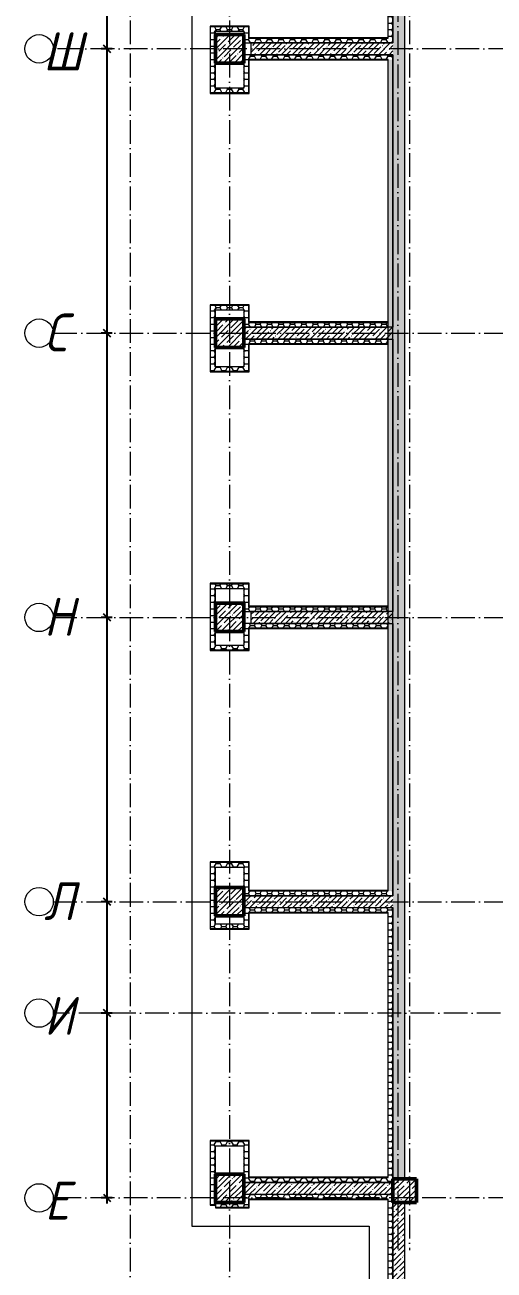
# Model space of a CAD drawing. Header units: millimetres. Extents: x -401725 to 250493, y 305116 to 802890.
# Drawn here: x -284025 to -274116, y 469923 to 496202 of the extents above; entities that cross this region are included whole.
import ezdxf

# ---------------------------------------------------------------- set-up
doc = ezdxf.new("R2010")
doc.units = ezdxf.units.MM
doc.linetypes.add('50_200_ШТРИХ_1Т_ш5_п1_п1_', pattern=[700, 500, -100, 0, -100])
for name, color, linetype, lineweight in [('A-____-____-DIMS', 7, 'Continuous', 9), ('A-FLOR-____-OTLN', 7, 'Continuous', 9), ('A-WALL-____-MCUT', 7, 'Continuous', 13), ('A-WALL-____-MCUT-1', 7, 'Continuous', 9), ('A-WALL-____-MCUT-3', 7, 'Continuous', 9), ('A-WALL-____-PATT-1', 7, 'Continuous', 9), ('A-WALL-FNSH-MCUT-1', 7, 'Continuous', 9), ('S-COLS-____-MCUT', 7, 'Continuous', 50), ('S-COLS-____-OTLN', 7, 'Continuous', 9), ('S-GRID-____-IDEN', 7, 'Continuous', 9), ('S-GRID-____-OTLN-1', 7, '50_200_ШТРИХ_1Т_ш5_п1_п1_', 9)]:
    doc.layers.add(name, color=color, linetype=linetype, lineweight=lineweight)
doc.styles.add('ISOCPEUR_I', font='isocpeui.ttf', dxfattribs={"width": 0.9, "height": 2.5})
doc.dimstyles.new('ISO-2_5_0_9К_БОЛЬШОЙ_ОСИ', dxfattribs={"dimscale": 304.8, "dimtxt": 248.995294, "dimasz": 0.492126, "dimexe": 0.393701, "dimexo": 0, "dimgap": 0, "dimtad": 1, "dimdec": 0, "dimzin": 0, "dimdsep": 46, "dimtxsty": 'ISOCPEUR_I', "dimblk1": 'OBLIQUE', "dimblk2": 'OBLIQUE', "dimsah": 1, "dimcen": 0.09, "dimdle": 0.393701, "dimazin": 0, "dimtfac": 1, "dimtdec": 4, "dimtix": 1, "dimtmove": 0, "dimatfit": 3, "dimfxl": 1, "dimtvp": 1, "dimtolj": 1, "dimtzin": 0, "dimarcsym": 2})
pattern_1 = [(45, (-350751.34, 459015.94), (-114.04925, 114.04925), []), (45, (-350637.3, 459015.94), (-114.04925, 114.04925), [201.612, -40.322, 3.353, -36.97])]
pattern_2 = [(0, (-350751.34, 459015.94), (120.968, 69.841), [80.645, -161.29]), (120, (-350751.34, 459015.94), (-120.96808, 69.84086), [80.645, -161.29]), (60, (-350751.34, 459015.94), (-8e-05, 139.68186), [0, -161.29, 80.645, 0])]

# ---------------------------------------------------------------- blocks, each defined once
blk = doc.blocks.new('BSC_Колонна _Прямоугольная - 600х600-V8-АР1_Кладочный план подвала в осях 1-64_А-ГГ')
at = {"layer": 'S-COLS-____-OTLN'}
h = blk.add_hatch(dxfattribs=at)
h.set_pattern_fill('FP_17', color=256, style=0, pattern_type=2)
h.set_pattern_definition([(315, (-36681.04, 71050), (114.04925, 114.04925), []), (315, (-36681.04, 70935.95), (114.04925, 114.04925), [201.613, -40.323, 3.353, -36.97])])
h.paths.add_polyline_path([(-300, 300), (-300, -300), (300, -300), (300, 300), (174, 300)], flags=0)
at = {"layer": 'S-COLS-____-MCUT'}
for p, q in [((300, 300), (-300, 300)), ((-300, 300), (-300, -300)), ((300, -300), (300, 300)), ((-300, -300), (300, -300))]:
    blk.add_line(p, q, dxfattribs=at)
blk = doc.blocks.new('BSC_Колонна _Прямоугольная - 600х600-V9-АР1_Кладочный план подвала в осях 1-64_А-ГГ')
at = {"layer": 'S-COLS-____-OTLN'}
h = blk.add_hatch(dxfattribs=at)
h.set_pattern_fill('FP_18', color=256, style=0, pattern_type=2)
h.set_pattern_definition([(45, (-71050, -30681.04), (-114.04925, 114.04925), []), (45, (-70935.95, -30681.04), (-114.04925, 114.04925), [201.613, -40.323, 3.353, -36.97])])
h.paths.add_polyline_path([(-300, -300), (300, -300), (300, 300), (-300, 300), (-300, 154)], flags=0)
at = {"layer": 'S-COLS-____-MCUT'}
for p, q in [((300, 300), (-300, 300)), ((-300, 300), (-300, -300)), ((300, -300), (300, 300)), ((-300, -300), (300, -300))]:
    blk.add_line(p, q, dxfattribs=at)
blk = doc.blocks.new('BSC_Колонна _Прямоугольная - 600х600-V10-АР1_Кладочный план подвала в осях 1-64_А-ГГ')
at = {"layer": 'S-COLS-____-OTLN'}
h = blk.add_hatch(dxfattribs=at)
h.set_pattern_fill('FP_19', color=256, style=0, pattern_type=2)
h.set_pattern_definition([(45, (-71050, -24681.04), (-114.04925, 114.04925), []), (45, (-70935.95, -24681.04), (-114.04925, 114.04925), [201.613, -40.323, 3.353, -36.97])])
h.paths.add_polyline_path([(-300, -300), (300, -300), (300, 300), (-300, 300), (-300, 134)], flags=0)
at = {"layer": 'S-COLS-____-MCUT'}
for p, q in [((300, 300), (-300, 300)), ((-300, 300), (-300, -300)), ((300, -300), (300, 300)), ((-300, -300), (300, -300))]:
    blk.add_line(p, q, dxfattribs=at)
blk = doc.blocks.new('BSC_Колонна _Прямоугольная - 600х600-V11-АР1_Кладочный план подвала в осях 1-64_А-ГГ')
at = {"layer": 'S-COLS-____-OTLN'}
h = blk.add_hatch(dxfattribs=at)
h.set_pattern_fill('FP_20', color=256, style=0, pattern_type=2)
h.set_pattern_definition([(45, (-71050, -18681.04), (-114.04925, 114.04925), []), (45, (-70935.95, -18681.04), (-114.04925, 114.04925), [201.613, -40.323, 3.353, -36.97])])
h.paths.add_polyline_path([(-300, -300), (300, -300), (300, 300), (-300, 300), (-300, 114)], flags=0)
at = {"layer": 'S-COLS-____-MCUT'}
for p, q in [((300, 300), (-300, 300)), ((-300, 300), (-300, -300)), ((300, -300), (300, 300)), ((-300, -300), (300, -300))]:
    blk.add_line(p, q, dxfattribs=at)
blk = doc.blocks.new('BSC_Колонна _Прямоугольная - 600х600-V85-АР1_Кладочный план подвала в осях 1-64_А-ГГ')
at = {"layer": 'S-COLS-____-OTLN'}
h = blk.add_hatch(dxfattribs=at)
h.set_pattern_fill('FP_97', color=256, style=0, pattern_type=2)
h.set_pattern_definition([(45, (-71050, -12631.04), (-114.04925, 114.04925), []), (45, (-70935.95, -12631.04), (-114.04925, 114.04925), [201.613, -40.323, 3.353, -36.97])])
h.paths.add_polyline_path([(-300, -300), (300, -300), (300, 300), (-300, 300), (-300, 144)], flags=0)
at = {"layer": 'S-COLS-____-MCUT'}
for p, q in [((300, 300), (-300, 300)), ((-300, 300), (-300, -300)), ((300, -300), (300, 300)), ((-300, -300), (300, -300))]:
    blk.add_line(p, q, dxfattribs=at)
blk = doc.blocks.new('BSC_Колонна _Прямоугольная - 500х500-V144-АР1_Кладочный план подвала в осях 1-64_А-ГГ')
at = {"layer": 'S-COLS-____-OTLN'}
h = blk.add_hatch(dxfattribs=at)
h.set_pattern_fill('FP_160', color=256, style=0, pattern_type=2)
h.set_pattern_definition([(45, (-74750, -12581.04), (-114.04925, 114.04925), []), (45, (-74635.95, -12581.04), (-114.04925, 114.04925), [201.613, -40.323, 3.353, -36.97])])
h.paths.add_polyline_path([(-250, -250), (250, -250), (250, 250), (-250, 250), (-250, 194)], flags=0)
at = {"layer": 'S-COLS-____-MCUT'}
for p, q in [((250, 250), (-250, 250)), ((-250, 250), (-250, -250)), ((250, -250), (250, 250)), ((-250, -250), (250, -250))]:
    blk.add_line(p, q, dxfattribs=at)
blk = doc.blocks.new('Ось сетки - Круг_Ø6_00__ISO-2_5_0_9K_-25732049-АР1_Кладочный план подвала в осях 1-64_А-ГГ')
at = {"layer": 'S-GRID-____-IDEN'}
blk.add_circle((0, 0), 3, dxfattribs=at)
blk = doc.blocks.new('_Oblique')
at = {"color": 0, "linetype": 'ByBlock', "lineweight": -2}
blk.add_line((-0.5, -0.5), (0.5, 0.5), dxfattribs=at)
blk = doc.blocks.new('*D8120')
at = {"layer": 'A-____-____-DIMS', "color": 0, "lineweight": -2, "transparency": 16777216}
for p, q in [((-282291, 501967), (-282291, 495577)), ((-282185, 501847), (-282411, 501847)), ((-282185, 495697), (-282411, 495697))]:
    blk.add_line(p, q, dxfattribs=at)
at = {"layer": 'Defpoints', "color": 0, "transparency": 16777216}
for p in [(-282185, 501847), (-282291, 495697), (-282185, 495697)]:
    blk.add_point(p, dxfattribs=at)
at = {"layer": 'A-____-____-DIMS', "color": 0, "lineweight": -2, "transparency": 16777216, "xscale": 150, "yscale": 150, "zscale": 150}
for p, rotation in [((-282291, 501847), 90), ((-282291, 495697), 270)]:
    blk.add_blockref('_Oblique', p, dxfattribs=dict(at, rotation=rotation))
at = {"layer": 'A-____-____-DIMS', "color": 0, "transparency": 16777216, "insert": (-282292, 498772), "char_height": 2.5, "width": 701.02, "attachment_point": 5, "rotation": 90, "style": 'ISOCPEUR_I'}
blk.add_mtext('\\A1;6150', dxfattribs=at)
blk = doc.blocks.new('*D8121')
at = {"layer": 'A-____-____-DIMS', "color": 0, "lineweight": -2, "transparency": 16777216}
for p, q in [((-282185, 495697), (-282411, 495697)), ((-282291, 495817), (-282291, 489577)), ((-282185, 489697), (-282411, 489697))]:
    blk.add_line(p, q, dxfattribs=at)
at = {"layer": 'Defpoints', "color": 0, "transparency": 16777216}
for p in [(-282185, 495697), (-282291, 489697), (-282185, 489697)]:
    blk.add_point(p, dxfattribs=at)
at = {"layer": 'A-____-____-DIMS', "color": 0, "lineweight": -2, "transparency": 16777216, "xscale": 150, "yscale": 150, "zscale": 150}
for p, rotation in [((-282291, 495697), 90), ((-282291, 489697), 270)]:
    blk.add_blockref('_Oblique', p, dxfattribs=dict(at, rotation=rotation))
at = {"layer": 'A-____-____-DIMS', "color": 0, "transparency": 16777216, "insert": (-282292, 492697), "char_height": 2.5, "width": 758.48, "attachment_point": 5, "rotation": 90, "style": 'ISOCPEUR_I'}
blk.add_mtext('\\A1;6000', dxfattribs=at)
blk = doc.blocks.new('*D8122')
at = {"layer": 'A-____-____-DIMS', "color": 0, "lineweight": -2, "transparency": 16777216}
for p, q in [((-282185, 489697), (-282411, 489697)), ((-282291, 489817), (-282291, 483577)), ((-282185, 483697), (-282411, 483697))]:
    blk.add_line(p, q, dxfattribs=at)
at = {"layer": 'Defpoints', "color": 0, "transparency": 16777216}
for p in [(-282185, 489697), (-282291, 483697), (-282185, 483697)]:
    blk.add_point(p, dxfattribs=at)
at = {"layer": 'A-____-____-DIMS', "color": 0, "lineweight": -2, "transparency": 16777216, "xscale": 150, "yscale": 150, "zscale": 150}
for p, rotation in [((-282291, 489697), 90), ((-282291, 483697), 270)]:
    blk.add_blockref('_Oblique', p, dxfattribs=dict(at, rotation=rotation))
at = {"layer": 'A-____-____-DIMS', "color": 0, "transparency": 16777216, "insert": (-282292, 486697), "char_height": 2.5, "width": 758.48, "attachment_point": 5, "rotation": 90, "style": 'ISOCPEUR_I'}
blk.add_mtext('\\A1;6000', dxfattribs=at)
blk = doc.blocks.new('*D8123')
at = {"layer": 'A-____-____-DIMS', "color": 0, "lineweight": -2, "transparency": 16777216}
for p, q in [((-282291, 483817), (-282291, 477577)), ((-282185, 483697), (-282411, 483697)), ((-282185, 477697), (-282411, 477697))]:
    blk.add_line(p, q, dxfattribs=at)
at = {"layer": 'Defpoints', "color": 0, "transparency": 16777216}
for p in [(-282185, 483697), (-282291, 477697), (-282185, 477697)]:
    blk.add_point(p, dxfattribs=at)
at = {"layer": 'A-____-____-DIMS', "color": 0, "lineweight": -2, "transparency": 16777216, "xscale": 150, "yscale": 150, "zscale": 150}
for p, rotation in [((-282291, 483697), 90), ((-282291, 477697), 270)]:
    blk.add_blockref('_Oblique', p, dxfattribs=dict(at, rotation=rotation))
at = {"layer": 'A-____-____-DIMS', "color": 0, "transparency": 16777216, "insert": (-282292, 480697), "char_height": 2.5, "width": 758.48, "attachment_point": 5, "rotation": 90, "style": 'ISOCPEUR_I'}
blk.add_mtext('\\A1;6000', dxfattribs=at)
blk = doc.blocks.new('*D8124')
at = {"layer": 'A-____-____-DIMS', "color": 0, "lineweight": -2, "transparency": 16777216}
for p, q in [((-282291, 477817), (-282291, 475227)), ((-282185, 477697), (-282411, 477697)), ((-282185, 475347), (-282411, 475347))]:
    blk.add_line(p, q, dxfattribs=at)
at = {"layer": 'Defpoints', "color": 0, "transparency": 16777216}
for p in [(-282185, 477697), (-282291, 475347), (-282185, 475347)]:
    blk.add_point(p, dxfattribs=at)
at = {"layer": 'A-____-____-DIMS', "color": 0, "lineweight": -2, "transparency": 16777216, "xscale": 150, "yscale": 150, "zscale": 150}
for p, rotation in [((-282291, 477697), 90), ((-282291, 475347), 270)]:
    blk.add_blockref('_Oblique', p, dxfattribs=dict(at, rotation=rotation))
at = {"layer": 'A-____-____-DIMS', "color": 0, "transparency": 16777216, "insert": (-282292, 476522), "char_height": 2.5, "width": 758.48, "attachment_point": 5, "rotation": 90, "style": 'ISOCPEUR_I'}
blk.add_mtext('\\A1;2350', dxfattribs=at)
blk = doc.blocks.new('*D8125')
at = {"layer": 'A-____-____-DIMS', "color": 0, "lineweight": -2, "transparency": 16777216}
for p, q in [((-282291, 475467), (-282291, 471327)), ((-282185, 475347), (-282411, 475347)), ((-282185, 471447), (-282411, 471447))]:
    blk.add_line(p, q, dxfattribs=at)
at = {"layer": 'Defpoints', "color": 0, "transparency": 16777216}
for p in [(-282185, 475347), (-282291, 471447), (-282185, 471447)]:
    blk.add_point(p, dxfattribs=at)
at = {"layer": 'A-____-____-DIMS', "color": 0, "lineweight": -2, "transparency": 16777216, "xscale": 150, "yscale": 150, "zscale": 150}
for p, rotation in [((-282291, 475347), 90), ((-282291, 471447), 270)]:
    blk.add_blockref('_Oblique', p, dxfattribs=dict(at, rotation=rotation))
at = {"layer": 'A-____-____-DIMS', "color": 0, "transparency": 16777216, "insert": (-282292, 473397), "char_height": 2.5, "width": 758.48, "attachment_point": 5, "rotation": 90, "style": 'ISOCPEUR_I'}
blk.add_mtext('\\A1;3900', dxfattribs=at)

msp = doc.modelspace()

# ---------------------------------------------------------------- hatches: boundary and pattern name
at = {"layer": 'A-WALL-____-PATT-1'}
h = msp.add_hatch(dxfattribs=at)
h.set_pattern_fill('FP_91', color=256, style=0, pattern_type=2)
h.set_pattern_definition(pattern_2)
h.paths.add_polyline_path([(-276310.6376, 495823.983), (-276253.3432, 495823.983), (-276253.3432, 501586.983), (-276251.3432, 501586.983), (-276251.3432, 501594.983), (-276353.3432, 501594.983), (-276353.3432, 495823.983)], flags=0)
h = msp.add_hatch(dxfattribs=at)
h.set_pattern_fill('FP_1', color=256, style=0, pattern_type=2)
h.set_pattern_definition(pattern_1)
h.paths.add_polyline_path([(-276251.3432, 471846.983), (-276001.3432, 471846.983), (-276001.3432, 501446.983), (-276251.3432, 501446.983), (-276251.3432, 473510.6932)], flags=0)
h = msp.add_hatch(dxfattribs=at)
h.set_pattern_fill('FP_91', color=256, style=0, pattern_type=2)
h.set_pattern_definition(pattern_2)
h.paths.add_polyline_path([(-279399.3432, 496068.983), (-279399.3432, 496168.983), (-280103.3432, 496168.983), (-280103.3432, 496068.983), (-279401.3432, 496068.983)], flags=0)
h = msp.add_hatch(dxfattribs=at)
h.set_pattern_fill('FP_91', color=256, style=0, pattern_type=2)
h.set_pattern_definition(pattern_2)
h.paths.add_polyline_path([(-279299.3432, 495823.983), (-279299.3432, 496168.983), (-279399.3432, 496168.983), (-279399.3432, 495823.983)], flags=0)
h = msp.add_hatch(dxfattribs=at)
h.set_pattern_fill('FP_91', color=256, style=0, pattern_type=2)
h.set_pattern_definition(pattern_2)
h.paths.add_polyline_path([(-280066.582, 494764.983), (-280003.3432, 494764.983), (-280003.3432, 496068.983), (-280103.3432, 496068.983), (-280103.3432, 494764.983)], flags=0)
h = msp.add_hatch(dxfattribs=at)
h.set_pattern_fill('FP_91', color=256, style=0, pattern_type=2)
h.set_pattern_definition(pattern_2)
h.paths.add_polyline_path([(-276361.3432, 495821.983), (-276353.3432, 495821.983), (-276353.3432, 495923.983), (-279299.3432, 495923.983), (-279299.3432, 495821.983), (-279291.3432, 495821.983), (-279291.3432, 495823.983), (-276361.3432, 495823.983)], flags=0)
h = msp.add_hatch(dxfattribs=at)
h.set_pattern_fill('FP_1', color=256, style=0, pattern_type=2)
h.set_pattern_definition(pattern_1)
h.paths.add_polyline_path([(-276251.3432, 495571.983), (-276251.3432, 495821.983), (-279251.3432, 495821.983), (-279251.3432, 495571.983), (-276310.6376, 495571.983)], flags=0)
h = msp.add_hatch(dxfattribs=at)
h.set_pattern_fill('FP_91', color=256, style=0, pattern_type=2)
h.set_pattern_definition(pattern_2)
h.paths.add_polyline_path([(-279399.3432, 494764.983), (-279299.3432, 494764.983), (-279299.3432, 495569.983), (-279399.3432, 495569.983), (-279399.3432, 494864.983)], flags=0)
h = msp.add_hatch(dxfattribs=at)
h.set_pattern_fill('FP_91', color=256, style=0, pattern_type=2)
h.set_pattern_definition(pattern_2)
h.paths.add_polyline_path([(-276310.6376, 495469.983), (-276253.3432, 495469.983), (-276253.3432, 495569.983), (-279291.3432, 495569.983), (-279291.3432, 495571.983), (-279299.3432, 495571.983), (-279299.3432, 495469.983), (-276353.3432, 495469.983)], flags=0)
h = msp.add_hatch(dxfattribs=at)
h.set_pattern_fill('FP_91', color=256, style=0, pattern_type=2)
h.set_pattern_definition(pattern_2)
h.paths.add_polyline_path([(-276251.3432, 477923.983), (-276251.3432, 477931.983), (-276253.3432, 477931.983), (-276253.3432, 495461.983), (-276251.3432, 495461.983), (-276251.3432, 495469.983), (-276353.3432, 495469.983), (-276353.3432, 477923.983), (-276253.3432, 477923.983)], flags=0)
h = msp.add_hatch(dxfattribs=at)
h.set_pattern_fill('FP_91', color=256, style=0, pattern_type=2)
h.set_pattern_definition(pattern_2)
h.paths.add_polyline_path([(-280003.3432, 494764.983), (-279399.3432, 494764.983), (-279399.3432, 494864.983), (-280003.3432, 494864.983)], flags=0)
h = msp.add_hatch(dxfattribs=at)
h.set_pattern_fill('FP_91', color=256, style=0, pattern_type=2)
h.set_pattern_definition(pattern_2)
h.paths.add_polyline_path([(-279399.3432, 490188.983), (-279399.3432, 490288.983), (-280103.3432, 490288.983), (-280103.3432, 490188.983), (-279401.3432, 490188.983)], flags=0)
h = msp.add_hatch(dxfattribs=at)
h.set_pattern_fill('FP_91', color=256, style=0, pattern_type=2)
h.set_pattern_definition(pattern_2)
h.paths.add_polyline_path([(-280066.582, 488884.983), (-280003.3432, 488884.983), (-280003.3432, 490188.983), (-280103.3432, 490188.983), (-280103.3432, 488884.983)], flags=0)
h = msp.add_hatch(dxfattribs=at)
h.set_pattern_fill('FP_91', color=256, style=0, pattern_type=2)
h.set_pattern_definition(pattern_2)
h.paths.add_polyline_path([(-279399.3432, 489823.983), (-279299.3432, 489823.983), (-279299.3432, 490288.983), (-279399.3432, 490288.983), (-279399.3432, 489850.6028)], flags=0)
h = msp.add_hatch(dxfattribs=at)
h.set_pattern_fill('FP_91', color=256, style=0, pattern_type=2)
h.set_pattern_definition(pattern_2)
h.paths.add_polyline_path([(-279291.3432, 489821.983), (-279291.3432, 489823.983), (-276361.3432, 489823.983), (-276361.3432, 489923.983), (-279299.3432, 489923.983), (-279299.3432, 489821.983)], flags=0)
h = msp.add_hatch(dxfattribs=at)
h.set_pattern_fill('FP_1', color=256, style=0, pattern_type=2)
h.set_pattern_definition(pattern_1)
h.paths.add_polyline_path([(-276251.3432, 489571.983), (-276251.3432, 489821.983), (-279401.3432, 489821.983), (-279401.3432, 489571.983), (-276531.5755, 489571.983)], flags=0)
h = msp.add_hatch(dxfattribs=at)
h.set_pattern_fill('FP_91', color=256, style=0, pattern_type=2)
h.set_pattern_definition(pattern_2)
h.paths.add_polyline_path([(-279399.3432, 488884.983), (-279299.3432, 488884.983), (-279299.3432, 489569.983), (-279399.3432, 489569.983), (-279399.3432, 488984.983)], flags=0)
h = msp.add_hatch(dxfattribs=at)
h.set_pattern_fill('FP_91', color=256, style=0, pattern_type=2)
h.set_pattern_definition(pattern_2)
h.paths.add_polyline_path([(-276531.5755, 489469.983), (-276361.3432, 489469.983), (-276361.3432, 489569.983), (-279291.3432, 489569.983), (-279291.3432, 489571.983), (-279299.3432, 489571.983), (-279299.3432, 489469.983), (-278299.0788, 489469.983)], flags=0)
h = msp.add_hatch(dxfattribs=at)
h.set_pattern_fill('FP_91', color=256, style=0, pattern_type=2)
h.set_pattern_definition(pattern_2)
h.paths.add_polyline_path([(-280003.3432, 488884.983), (-279399.3432, 488884.983), (-279399.3432, 488984.983), (-280003.3432, 488984.983)], flags=0)
h = msp.add_hatch(dxfattribs=at)
h.set_pattern_fill('FP_91', color=256, style=0, pattern_type=2)
h.set_pattern_definition(pattern_2)
h.paths.add_polyline_path([(-279399.3432, 484308.983), (-279399.3432, 484408.983), (-280103.3432, 484408.983), (-280103.3432, 484308.983), (-279401.3432, 484308.983)], flags=0)
h = msp.add_hatch(dxfattribs=at)
h.set_pattern_fill('FP_91', color=256, style=0, pattern_type=2)
h.set_pattern_definition(pattern_2)
h.paths.add_polyline_path([(-279299.3432, 483823.983), (-279299.3432, 484408.983), (-279399.3432, 484408.983), (-279399.3432, 483823.983)], flags=0)
h = msp.add_hatch(dxfattribs=at)
h.set_pattern_fill('FP_91', color=256, style=0, pattern_type=2)
h.set_pattern_definition(pattern_2)
h.paths.add_polyline_path([(-280003.3432, 483004.983), (-280003.3432, 484308.983), (-280103.3432, 484308.983), (-280103.3432, 483004.983), (-280066.582, 483004.983)], flags=0)
h = msp.add_hatch(dxfattribs=at)
h.set_pattern_fill('FP_91', color=256, style=0, pattern_type=2)
h.set_pattern_definition(pattern_2)
h.paths.add_polyline_path([(-279299.3432, 483821.983), (-279291.3432, 483821.983), (-279291.3432, 483823.983), (-276361.3432, 483823.983), (-276361.3432, 483923.983), (-279299.3432, 483923.983), (-279299.3432, 483823.983)], flags=0)
h = msp.add_hatch(dxfattribs=at)
h.set_pattern_fill('FP_1', color=256, style=0, pattern_type=2)
h.set_pattern_definition(pattern_1)
h.paths.add_polyline_path([(-276251.3432, 483571.983), (-276251.3432, 483821.983), (-279251.3432, 483821.983), (-279251.3432, 483571.983), (-276531.5755, 483571.983)], flags=0)
h = msp.add_hatch(dxfattribs=at)
h.set_pattern_fill('FP_91', color=256, style=0, pattern_type=2)
h.set_pattern_definition(pattern_2)
h.paths.add_polyline_path([(-279399.3432, 483004.983), (-279299.3432, 483004.983), (-279299.3432, 483569.983), (-279399.3432, 483569.983), (-279399.3432, 483104.983)], flags=0)
h = msp.add_hatch(dxfattribs=at)
h.set_pattern_fill('FP_91', color=256, style=0, pattern_type=2)
h.set_pattern_definition(pattern_2)
h.paths.add_polyline_path([(-276531.5755, 483469.983), (-276361.3432, 483469.983), (-276361.3432, 483569.983), (-279291.3432, 483569.983), (-279291.3432, 483571.983), (-279299.3432, 483571.983), (-279299.3432, 483469.983), (-278299.0788, 483469.983)], flags=0)
h = msp.add_hatch(dxfattribs=at)
h.set_pattern_fill('FP_91', color=256, style=0, pattern_type=2)
h.set_pattern_definition(pattern_2)
h.paths.add_polyline_path([(-280001.3432, 483004.983), (-279399.3432, 483004.983), (-279399.3432, 483104.983), (-280003.3432, 483104.983), (-280003.3432, 483004.983)], flags=0)
h = msp.add_hatch(dxfattribs=at)
h.set_pattern_fill('FP_91', color=256, style=0, pattern_type=2)
h.set_pattern_definition(pattern_2)
h.paths.add_polyline_path([(-280103.3432, 478428.983), (-279399.3432, 478428.983), (-279399.3432, 478528.983), (-280103.3432, 478528.983)], flags=0)
h = msp.add_hatch(dxfattribs=at)
h.set_pattern_fill('FP_91', color=256, style=0, pattern_type=2)
h.set_pattern_definition(pattern_2)
h.paths.add_polyline_path([(-280003.3432, 477124.983), (-280003.3432, 478428.983), (-280103.3432, 478428.983), (-280103.3432, 477124.983), (-280066.582, 477124.983)], flags=0)
h = msp.add_hatch(dxfattribs=at)
h.set_pattern_fill('FP_91', color=256, style=0, pattern_type=2)
h.set_pattern_definition(pattern_2)
h.paths.add_polyline_path([(-279399.3432, 477823.983), (-279299.3432, 477823.983), (-279299.3432, 478528.983), (-279399.3432, 478528.983), (-279399.3432, 478428.983)], flags=0)
h = msp.add_hatch(dxfattribs=at)
h.set_pattern_fill('FP_1', color=256, style=0, pattern_type=2)
h.set_pattern_definition(pattern_1)
h.paths.add_polyline_path([(-276531.5755, 477571.983), (-276251.3432, 477571.983), (-276251.3432, 477821.983), (-279401.3432, 477821.983), (-279401.3432, 477571.983), (-278299.0788, 477571.983)], flags=0)
h = msp.add_hatch(dxfattribs=at)
h.set_pattern_fill('FP_91', color=256, style=0, pattern_type=2)
h.set_pattern_definition(pattern_2)
h.paths.add_polyline_path([(-279291.3432, 477821.983), (-279291.3432, 477823.983), (-276253.3432, 477823.983), (-276253.3432, 477923.983), (-279299.3432, 477923.983), (-279299.3432, 477821.983)], flags=0)
h = msp.add_hatch(dxfattribs=at)
h.set_pattern_fill('FP_91', color=256, style=0, pattern_type=2)
h.set_pattern_definition(pattern_2)
h.paths.add_polyline_path([(-279299.3432, 477124.983), (-279299.3432, 477569.983), (-279399.3432, 477569.983), (-279399.3432, 477124.983)], flags=0)
h = msp.add_hatch(dxfattribs=at)
h.set_pattern_fill('FP_91', color=256, style=0, pattern_type=2)
h.set_pattern_definition(pattern_2)
h.paths.add_polyline_path([(-276531.5755, 477469.983), (-276253.3432, 477469.983), (-276253.3432, 477569.983), (-279291.3432, 477569.983), (-279291.3432, 477571.983), (-279299.3432, 477571.983), (-279299.3432, 477469.983), (-278299.0788, 477469.983)], flags=0)
h = msp.add_hatch(dxfattribs=at)
h.set_pattern_fill('FP_91', color=256, style=0, pattern_type=2)
h.set_pattern_definition(pattern_2)
h.paths.add_polyline_path([(-276253.3432, 471873.983), (-276251.3432, 471873.983), (-276251.3432, 471881.983), (-276253.3432, 471881.983), (-276253.3432, 477461.983), (-276251.3432, 477461.983), (-276251.3432, 477469.983), (-276353.3432, 477469.983), (-276353.3432, 471873.983)], flags=0)
h = msp.add_hatch(dxfattribs=at)
h.set_pattern_fill('FP_91', color=256, style=0, pattern_type=2)
h.set_pattern_definition(pattern_2)
h.paths.add_polyline_path([(-279399.3432, 477124.983), (-279399.3432, 477224.983), (-280003.3432, 477224.983), (-280003.3432, 477124.983), (-279401.3432, 477124.983)], flags=0)
h = msp.add_hatch(dxfattribs=at)
h.set_pattern_fill('FP_91', color=256, style=0, pattern_type=2)
h.set_pattern_definition(pattern_2)
h.paths.add_polyline_path([(-279399.3432, 472548.983), (-279399.3432, 472648.983), (-280103.3432, 472648.983), (-280103.3432, 472548.983), (-279401.3432, 472548.983)], flags=0)
h = msp.add_hatch(dxfattribs=at)
h.set_pattern_fill('FP_91', color=256, style=0, pattern_type=2)
h.set_pattern_definition(pattern_2)
h.paths.add_polyline_path([(-280003.3432, 471291.983), (-280003.3432, 472548.983), (-280103.3432, 472548.983), (-280103.3432, 471291.983), (-280066.582, 471291.983)], flags=0)
h = msp.add_hatch(dxfattribs=at)
h.set_pattern_fill('FP_91', color=256, style=0, pattern_type=2)
h.set_pattern_definition(pattern_2)
h.paths.add_polyline_path([(-279299.3432, 471773.983), (-279299.3432, 472648.983), (-279399.3432, 472648.983), (-279399.3432, 471773.983)], flags=0)
h = msp.add_hatch(dxfattribs=at)
h.set_pattern_fill('FP_1', color=256, style=0, pattern_type=2)
h.set_pattern_definition(pattern_1)
h.paths.add_polyline_path([(-276251.3432, 471521.983), (-276251.3432, 471771.983), (-279401.3432, 471771.983), (-279401.3432, 471521.983), (-276531.5755, 471521.983)], flags=0)
h = msp.add_hatch(dxfattribs=at)
h.set_pattern_fill('FP_91', color=256, style=0, pattern_type=2)
h.set_pattern_definition(pattern_2)
h.paths.add_polyline_path([(-279291.3432, 471771.983), (-279291.3432, 471773.983), (-276253.3432, 471773.983), (-276253.3432, 471873.983), (-279299.3432, 471873.983), (-279299.3432, 471771.983)], flags=0)
h = msp.add_hatch(dxfattribs=at)
h.set_pattern_fill('FP_91', color=256, style=0, pattern_type=2)
h.set_pattern_definition(pattern_2)
h.paths.add_polyline_path([(-279399.3432, 471244.983), (-279299.3432, 471244.983), (-279299.3432, 471519.983), (-279399.3432, 471519.983), (-279399.3432, 471344.983)], flags=0)
h = msp.add_hatch(dxfattribs=at)
h.set_pattern_fill('FP_91', color=256, style=0, pattern_type=2)
h.set_pattern_definition(pattern_2)
h.paths.add_polyline_path([(-276531.5755, 471419.983), (-276253.3432, 471419.983), (-276253.3432, 471519.983), (-279291.3432, 471519.983), (-279291.3432, 471521.983), (-279299.3432, 471521.983), (-279299.3432, 471419.983), (-278299.0788, 471419.983)], flags=0)
h = msp.add_hatch(dxfattribs=at)
h.set_pattern_fill('FP_91', color=256, style=0, pattern_type=2)
h.set_pattern_definition(pattern_2)
h.paths.add_polyline_path([(-280001.3432, 471244.983), (-279399.3432, 471244.983), (-279399.3432, 471344.983), (-280001.3432, 471344.983)], flags=0)
h = msp.add_hatch(dxfattribs=at)
h.set_pattern_fill('FP_91', color=256, style=0, pattern_type=2)
h.set_pattern_definition(pattern_2)
h.paths.add_polyline_path([(-276353.3432, 468498.983), (-276253.3432, 468498.983), (-276253.3432, 471411.983), (-276251.3432, 471411.983), (-276251.3432, 471419.983), (-276353.3432, 471419.983), (-276353.3432, 468598.983)], flags=0)
h = msp.add_hatch(dxfattribs=at)
h.set_pattern_fill('FP_1', color=256, style=0, pattern_type=2)
h.set_pattern_definition(pattern_1)
h.paths.add_polyline_path([(-276001.3432, 468496.983), (-276001.3432, 471346.983), (-276251.3432, 471346.983), (-276251.3432, 468496.983)], flags=0)

# ---------------------------------------------------------------- linework, layer by layer
at = {"layer": 'A-FLOR-____-OTLN'}
for p, q in [((-280501.3432, 502446.983), (-280501.3432, 470846.983)), ((-280501.3432, 470846.983), (-276751.3432, 470846.983)), ((-276751.3432, 470846.983), (-276751.3432, 468996.983))]:
    msp.add_line(p, q, dxfattribs=at)
at = {"layer": 'A-WALL-____-MCUT'}
for p, q in [((-276361.3432, 501586.983), (-276361.3432, 495931.983)), ((-276353.3432, 495923.983), (-276353.3432, 501594.983)), ((-279291.3432, 496176.983), (-280111.3432, 496176.983)), ((-280111.3432, 496176.983), (-280111.3432, 494756.983)), ((-280103.3432, 496168.983), (-279299.3432, 496168.983)), ((-280103.3432, 494764.983), (-280103.3432, 496168.983)), ((-279299.3432, 496168.983), (-279299.3432, 495923.983)), ((-279291.3432, 495931.983), (-279291.3432, 496176.983)), ((-279299.3432, 495923.983), (-276353.3432, 495923.983)), ((-276361.3432, 495931.983), (-279291.3432, 495931.983)), ((-279299.3432, 495821.983), (-279291.3432, 495821.983)), ((-279291.3432, 495571.983), (-279299.3432, 495571.983)), ((-279299.3432, 495469.983), (-279299.3432, 494764.983)), ((-276353.3432, 495469.983), (-279299.3432, 495469.983)), ((-279291.3432, 494756.983), (-279291.3432, 495461.983)), ((-279291.3432, 495461.983), (-276361.3432, 495461.983)), ((-276361.3432, 495461.983), (-276361.3432, 489931.983)), ((-276353.3432, 477923.983), (-276353.3432, 495469.983)), ((-280111.3432, 494756.983), (-279291.3432, 494756.983)), ((-279299.3432, 494764.983), (-280103.3432, 494764.983)), ((-279291.3432, 490296.983), (-280111.3432, 490296.983)), ((-280111.3432, 490296.983), (-280111.3432, 488876.983)), ((-280103.3432, 490288.983), (-279299.3432, 490288.983)), ((-280103.3432, 488884.983), (-280103.3432, 490288.983)), ((-279299.3432, 490288.983), (-279299.3432, 489923.983)), ((-279291.3432, 489931.983), (-279291.3432, 490296.983)), ((-279299.3432, 489923.983), (-276361.3432, 489923.983)), ((-276361.3432, 489931.983), (-279291.3432, 489931.983)), ((-276361.3432, 489923.983), (-276361.3432, 489469.983)), ((-279299.3432, 489469.983), (-279299.3432, 488884.983)), ((-276361.3432, 489469.983), (-279299.3432, 489469.983)), ((-279291.3432, 488876.983), (-279291.3432, 489461.983)), ((-279291.3432, 489461.983), (-276361.3432, 489461.983)), ((-276361.3432, 489461.983), (-276361.3432, 483931.983)), ((-280111.3432, 488876.983), (-279291.3432, 488876.983)), ((-279299.3432, 488884.983), (-280103.3432, 488884.983)), ((-279291.3432, 484416.983), (-280111.3432, 484416.983)), ((-280111.3432, 484416.983), (-280111.3432, 482996.983)), ((-280103.3432, 484408.983), (-279299.3432, 484408.983)), ((-280103.3432, 483004.983), (-280103.3432, 484408.983)), ((-279299.3432, 484408.983), (-279299.3432, 483923.983)), ((-279291.3432, 483931.983), (-279291.3432, 484416.983)), ((-279299.3432, 483923.983), (-276361.3432, 483923.983)), ((-279299.3432, 483821.983), (-279291.3432, 483821.983)), ((-276361.3432, 483931.983), (-279291.3432, 483931.983)), ((-276361.3432, 483923.983), (-276361.3432, 483469.983)), ((-279291.3432, 483571.983), (-279299.3432, 483571.983)), ((-279299.3432, 483469.983), (-279299.3432, 483004.983)), ((-276361.3432, 483469.983), (-279299.3432, 483469.983)), ((-279291.3432, 482996.983), (-279291.3432, 483461.983)), ((-279291.3432, 483461.983), (-276361.3432, 483461.983)), ((-276361.3432, 483461.983), (-276361.3432, 477931.983)), ((-280111.3432, 482996.983), (-279291.3432, 482996.983)), ((-279299.3432, 483004.983), (-280103.3432, 483004.983)), ((-279291.3432, 478536.983), (-280111.3432, 478536.983)), ((-280111.3432, 478536.983), (-280111.3432, 477116.983)), ((-280103.3432, 478528.983), (-279299.3432, 478528.983)), ((-280103.3432, 477124.983), (-280103.3432, 478528.983)), ((-279299.3432, 478528.983), (-279299.3432, 477923.983)), ((-279291.3432, 477931.983), (-279291.3432, 478536.983)), ((-279299.3432, 477923.983), (-276353.3432, 477923.983)), ((-276361.3432, 477931.983), (-279291.3432, 477931.983)), ((-279299.3432, 477469.983), (-279299.3432, 477124.983)), ((-276353.3432, 477469.983), (-279299.3432, 477469.983)), ((-279291.3432, 477116.983), (-279291.3432, 477461.983)), ((-279291.3432, 477461.983), (-276361.3432, 477461.983)), ((-276361.3432, 477461.983), (-276361.3432, 471881.983)), ((-276353.3432, 471873.983), (-276353.3432, 477469.983)), ((-280111.3432, 477116.983), (-279291.3432, 477116.983)), ((-279299.3432, 477124.983), (-280103.3432, 477124.983)), ((-279291.3432, 472656.983), (-280111.3432, 472656.983)), ((-280111.3432, 472656.983), (-280111.3432, 471291.983)), ((-280103.3432, 472648.983), (-279299.3432, 472648.983)), ((-280103.3432, 471291.983), (-280103.3432, 472648.983)), ((-279299.3432, 472648.983), (-279299.3432, 471873.983)), ((-279291.3432, 471881.983), (-279291.3432, 472656.983)), ((-279299.3432, 471873.983), (-276353.3432, 471873.983)), ((-276361.3432, 471881.983), (-279291.3432, 471881.983)), ((-280111.3432, 471291.983), (-280103.3432, 471291.983)), ((-280001.3432, 471244.983), (-280001.3432, 471236.983)), ((-279299.3432, 471244.983), (-280001.3432, 471244.983)), ((-280001.3432, 471236.983), (-279291.3432, 471236.983)), ((-279299.3432, 471419.983), (-279299.3432, 471244.983)), ((-276353.3432, 471419.983), (-279299.3432, 471419.983)), ((-279291.3432, 471236.983), (-279291.3432, 471411.983)), ((-279291.3432, 471411.983), (-276361.3432, 471411.983)), ((-276361.3432, 471411.983), (-276361.3432, 468606.983)), ((-276353.3432, 468598.983), (-276353.3432, 471419.983))]:
    msp.add_line(p, q, dxfattribs=at)
at = {"layer": 'A-WALL-____-MCUT-1'}
for p, q in [((-276251.3432, 501446.983), (-276251.3432, 495821.983)), ((-276001.3432, 471846.983), (-276001.3432, 501446.983)), ((-276251.3432, 495821.983), (-279251.3432, 495821.983)), ((-279251.3432, 495821.983), (-279251.3432, 495571.983)), ((-279251.3432, 495571.983), (-276251.3432, 495571.983)), ((-276251.3432, 495571.983), (-276251.3432, 489821.983)), ((-276251.3432, 489821.983), (-279401.3432, 489821.983)), ((-279401.3432, 489571.983), (-276251.3432, 489571.983)), ((-276251.3432, 489571.983), (-276251.3432, 483821.983)), ((-276251.3432, 483821.983), (-279251.3432, 483821.983)), ((-279251.3432, 483821.983), (-279251.3432, 483571.983)), ((-279251.3432, 483571.983), (-276251.3432, 483571.983)), ((-276251.3432, 483571.983), (-276251.3432, 477821.983)), ((-276251.3432, 477821.983), (-279401.3432, 477821.983)), ((-279401.3432, 477571.983), (-276251.3432, 477571.983)), ((-276251.3432, 477571.983), (-276251.3432, 471846.983)), ((-276251.3432, 471771.983), (-279401.3432, 471771.983)), ((-279401.3432, 471521.983), (-276251.3432, 471521.983)), ((-276251.3432, 471346.983), (-276251.3432, 468496.983)), ((-276001.3432, 468496.983), (-276001.3432, 471346.983))]:
    msp.add_line(p, q, dxfattribs=at)
at = {"layer": 'A-WALL-____-MCUT-3'}
for p, q in [((-276253.3432, 495821.983), (-276253.3432, 501696.983)), ((-280003.3432, 496068.983), (-279399.3432, 496068.983)), ((-280003.3432, 494864.983), (-280003.3432, 496068.983)), ((-279399.3432, 496068.983), (-279399.3432, 495821.983)), ((-279401.3432, 495823.983), (-276251.3432, 495823.983)), ((-279401.3432, 495821.983), (-279299.3432, 495821.983)), ((-279299.3432, 495821.983), (-279299.3432, 495823.983)), ((-276353.3432, 495823.983), (-276353.3432, 495821.983)), ((-276251.3432, 495569.983), (-279401.3432, 495569.983)), ((-279299.3432, 495571.983), (-279399.3432, 495571.983)), ((-279399.3432, 495571.983), (-279399.3432, 494864.983)), ((-279299.3432, 495569.983), (-279299.3432, 495571.983)), ((-276253.3432, 477821.983), (-276253.3432, 495571.983)), ((-276253.3432, 495469.983), (-276251.3432, 495469.983)), ((-279399.3432, 494864.983), (-280003.3432, 494864.983)), ((-280003.3432, 490188.983), (-279399.3432, 490188.983)), ((-280003.3432, 488984.983), (-280003.3432, 490188.983)), ((-279399.3432, 490188.983), (-279399.3432, 489821.983)), ((-279401.3432, 489823.983), (-276361.3432, 489823.983)), ((-279299.3432, 489821.983), (-279299.3432, 489823.983)), ((-276361.3432, 489569.983), (-279401.3432, 489569.983)), ((-279399.3432, 489571.983), (-279399.3432, 488984.983)), ((-279299.3432, 489569.983), (-279299.3432, 489571.983)), ((-279399.3432, 488984.983), (-280003.3432, 488984.983)), ((-280003.3432, 484308.983), (-279399.3432, 484308.983)), ((-280003.3432, 483104.983), (-280003.3432, 484308.983)), ((-279399.3432, 484308.983), (-279399.3432, 483821.983)), ((-279401.3432, 483823.983), (-276361.3432, 483823.983)), ((-279401.3432, 483821.983), (-279299.3432, 483821.983)), ((-279299.3432, 483821.983), (-279299.3432, 483823.983)), ((-276361.3432, 483569.983), (-279401.3432, 483569.983)), ((-279299.3432, 483571.983), (-279399.3432, 483571.983)), ((-279399.3432, 483571.983), (-279399.3432, 483104.983)), ((-279299.3432, 483569.983), (-279299.3432, 483571.983)), ((-279399.3432, 483104.983), (-280003.3432, 483104.983)), ((-280003.3432, 478428.983), (-279399.3432, 478428.983)), ((-280003.3432, 477224.983), (-280003.3432, 478428.983)), ((-279399.3432, 478428.983), (-279399.3432, 477821.983)), ((-279401.3432, 477823.983), (-276251.3432, 477823.983)), ((-279299.3432, 477821.983), (-279299.3432, 477823.983)), ((-276251.3432, 477923.983), (-276253.3432, 477923.983)), ((-276251.3432, 477569.983), (-279401.3432, 477569.983)), ((-279399.3432, 477571.983), (-279399.3432, 477224.983)), ((-279299.3432, 477569.983), (-279299.3432, 477571.983)), ((-276253.3432, 471771.983), (-276253.3432, 477571.983)), ((-276253.3432, 477469.983), (-276251.3432, 477469.983)), ((-279399.3432, 477224.983), (-280003.3432, 477224.983)), ((-280003.3432, 472548.983), (-279399.3432, 472548.983)), ((-280003.3432, 471291.983), (-280003.3432, 472548.983)), ((-279399.3432, 472548.983), (-279399.3432, 471771.983)), ((-279401.3432, 471773.983), (-276251.3432, 471773.983)), ((-279299.3432, 471771.983), (-279299.3432, 471773.983)), ((-276251.3432, 471873.983), (-276253.3432, 471873.983)), ((-276251.3432, 471519.983), (-279401.3432, 471519.983)), ((-279399.3432, 471521.983), (-279399.3432, 471344.983)), ((-279299.3432, 471519.983), (-279299.3432, 471521.983)), ((-276253.3432, 468496.983), (-276253.3432, 471521.983)), ((-280103.3432, 471291.983), (-280003.3432, 471291.983)), ((-280001.3432, 471344.983), (-280001.3432, 471244.983)), ((-279399.3432, 471344.983), (-280001.3432, 471344.983)), ((-276253.3432, 471419.983), (-276251.3432, 471419.983))]:
    msp.add_line(p, q, dxfattribs=at)
at = {"layer": 'A-WALL-FNSH-MCUT-1'}
for p, q in [((-280001.3432, 496066.983), (-279401.3432, 496066.983)), ((-280001.3432, 495996.983), (-280001.3432, 496066.983)), ((-279401.3432, 496066.983), (-279401.3432, 495996.983)), ((-279291.3432, 495821.983), (-279251.3432, 495821.983)), ((-280001.3432, 494866.983), (-280001.3432, 495396.983)), ((-279399.3432, 495571.983), (-279401.3432, 495571.983)), ((-279401.3432, 495396.983), (-279401.3432, 494866.983)), ((-279251.3432, 495571.983), (-279291.3432, 495571.983)), ((-279401.3432, 494866.983), (-280001.3432, 494866.983)), ((-280001.3432, 490186.983), (-279401.3432, 490186.983)), ((-280001.3432, 489996.983), (-280001.3432, 490186.983)), ((-279401.3432, 490186.983), (-279401.3432, 489996.983)), ((-276251.3432, 483571.983), (-276251.3432, 489821.983)), ((-280001.3432, 488986.983), (-280001.3432, 489396.983)), ((-279401.3432, 489396.983), (-279401.3432, 488986.983)), ((-279401.3432, 488986.983), (-280001.3432, 488986.983)), ((-280001.3432, 484306.983), (-279401.3432, 484306.983)), ((-280001.3432, 483996.983), (-280001.3432, 484306.983)), ((-279401.3432, 484306.983), (-279401.3432, 483996.983)), ((-279291.3432, 483821.983), (-279251.3432, 483821.983)), ((-279399.3432, 483571.983), (-279401.3432, 483571.983)), ((-279251.3432, 483571.983), (-279291.3432, 483571.983)), ((-280001.3432, 483106.983), (-280001.3432, 483396.983)), ((-279401.3432, 483396.983), (-279401.3432, 483106.983)), ((-279401.3432, 483106.983), (-280001.3432, 483106.983)), ((-280001.3432, 478426.983), (-279401.3432, 478426.983)), ((-280001.3432, 477996.983), (-280001.3432, 478426.983)), ((-279401.3432, 478426.983), (-279401.3432, 477996.983)), ((-280001.3432, 477226.983), (-280001.3432, 477396.983)), ((-279401.3432, 477226.983), (-280001.3432, 477226.983)), ((-279401.3432, 477396.983), (-279401.3432, 477226.983)), ((-280001.3432, 472546.983), (-279401.3432, 472546.983)), ((-280001.3432, 471946.983), (-280001.3432, 472546.983)), ((-279401.3432, 472546.983), (-279401.3432, 471946.983)), ((-280003.3432, 471291.983), (-280001.3432, 471291.983)), ((-280001.3432, 471346.983), (-280001.3432, 471344.983))]:
    msp.add_line(p, q, dxfattribs=at)
at = {"layer": 'S-GRID-____-OTLN-1'}
for p, q in [((-281801.3432, 508896.9006), (-281801.3432, 454533.3346)), ((-279701.3432, 508896.9006), (-279701.3432, 454723.7281)), ((-275901.3432, 508896.9006), (-275901.3432, 470346.983)), ((-276151.3432, 508669.0597), (-276151.3432, 470346.983)), ((-260432.5559, 495696.983), (-283424.5728, 495696.983)), ((-283424.5728, 489696.983), (-260432.5559, 489696.983)), ((-283424.5728, 483696.983), (-260432.5559, 483696.983)), ((-283424.5728, 477696.983), (-260432.5559, 477696.983)), ((-246676.9366, 475346.983), (-283424.5728, 475346.983)), ((-260432.5559, 471446.983), (-283424.5728, 471446.983))]:
    msp.add_line(p, q, dxfattribs=at)

# ---------------------------------------------------------------- block references
at = {"layer": 'S-COLS-____-OTLN', "rotation": 89.9999999999999}
msp.add_blockref('BSC_Колонна _Прямоугольная - 600х600-V8-АР1_Кладочный план подвала в осях 1-64_А-ГГ', (-279701.3432, 495696.983), dxfattribs=at)
at = {"layer": 'S-COLS-____-OTLN'}
for name, p in [('BSC_Колонна _Прямоугольная - 600х600-V9-АР1_Кладочный план подвала в осях 1-64_А-ГГ', (-279701.3432, 489696.983)), ('BSC_Колонна _Прямоугольная - 600х600-V10-АР1_Кладочный план подвала в осях 1-64_А-ГГ', (-279701.3432, 483696.983)), ('BSC_Колонна _Прямоугольная - 600х600-V11-АР1_Кладочный план подвала в осях 1-64_А-ГГ', (-279701.3432, 477696.983)), ('BSC_Колонна _Прямоугольная - 600х600-V85-АР1_Кладочный план подвала в осях 1-64_А-ГГ', (-279701.3432, 471646.983)), ('BSC_Колонна _Прямоугольная - 500х500-V144-АР1_Кладочный план подвала в осях 1-64_А-ГГ', (-276001.3432, 471596.983))]:
    msp.add_blockref(name, p, dxfattribs=at)
at = {"layer": 'S-GRID-____-IDEN', "xscale": 99.99999999999993, "yscale": 99.99999999999993, "zscale": 99.99999999999993}
for p, rotation in [((-283724.5728, 495696.983), 89.99999999999982), ((-283724.5728, 489696.983), 269.9999999999995), ((-283724.5728, 483696.983), 269.9999999999995), ((-283724.5728, 477696.983), 269.9999999999995), ((-283724.5728, 475346.983), 89.99999999999982), ((-283724.5728, 471446.983), 89.9999999999998)]:
    msp.add_blockref('Ось сетки - Круг_Ø6_00__ISO-2_5_0_9K_-25732049-АР1_Кладочный план подвала в осях 1-64_А-ГГ', p, dxfattribs=dict(at, rotation=rotation))

# ---------------------------------------------------------------- texts
at = {"layer": 'S-GRID-____-IDEN', "char_height": 800, "attachment_point": 1, "style": 'ISOCPEUR_I'}
for s, insert, width in [('\\fISOCPEUR|b0|i1|c204|p34|;\\W.9;Ш', (-283639.5782, 496040.3125), 281.392312), ('\\fISOCPEUR|b0|i1|c204|p34|;\\W.9;С', (-283611.8872, 490110.8691), 202.02525), ('\\fISOCPEUR|b0|i1|c204|p34|;\\W.9;Н', (-283620.8872, 484110.8691), 223.670812), ('\\fISOCPEUR|b0|i1|c204|p34|;\\W.9;Л', (-283620.8872, 478110.8691), 223.670812), ('\\fISOCPEUR|b0|i1|c204|p34|;\\W.9;И', (-283615.7282, 475690.3125), 223.670812), ('\\fISOCPEUR|b0|i1|c204|p34|;\\W.9;Е', (-283606.7282, 471790.3125), 202.02525)]:
    msp.add_mtext(s, dxfattribs=dict(at, insert=insert, width=width))

# ---------------------------------------------------------------- dimensions: what is measured, and where the dimension line sits
at = {"layer": 'A-____-____-DIMS'}
for base, p1, p2, override, picture, middle in [((-282290.9853, 495696.983), (-282184.9192, 501846.983), (-282184.9192, 495696.983), {"dimtxt": 400, "dimpost": '<>', "dimfxl": 6150}, '*D8120', (-282292.2353, 498771.983)), ((-282290.9853, 489696.983), (-282184.9192, 495696.983), (-282184.9192, 489696.983), {"dimtxt": 400, "dimpost": '<>', "dimfxl": 6000}, '*D8121', (-282292.2353, 492696.983)), ((-282290.9853, 483696.983), (-282184.9192, 489696.983), (-282184.9192, 483696.983), {"dimtxt": 400, "dimpost": '<>', "dimfxl": 6000}, '*D8122', (-282292.2353, 486696.983)), ((-282290.9853, 477696.983), (-282184.9192, 483696.983), (-282184.9192, 477696.983), {"dimtxt": 400, "dimpost": '<>', "dimfxl": 6000}, '*D8123', (-282292.2353, 480696.983)), ((-282290.9853, 475346.983), (-282184.9192, 477696.983), (-282184.9192, 475346.983), {"dimtxt": 400, "dimpost": '<>', "dimfxl": 2350}, '*D8124', (-282292.2353, 476521.983)), ((-282290.9853, 471446.983), (-282184.9192, 475346.983), (-282184.9192, 471446.983), {"dimtxt": 400, "dimpost": '<>', "dimfxl": 3900}, '*D8125', (-282292.2353, 473396.983))]:
    dim = msp.add_linear_dim(base=base, p1=p1, p2=p2, angle=90, dimstyle='ISO-2_5_0_9К_БОЛЬШОЙ_ОСИ', override=override, dxfattribs=at)
    dim.commit()
    dim.dimension.update_dxf_attribs({"geometry": picture, "text_midpoint": middle})

doc.saveas('drawing.dxf')
